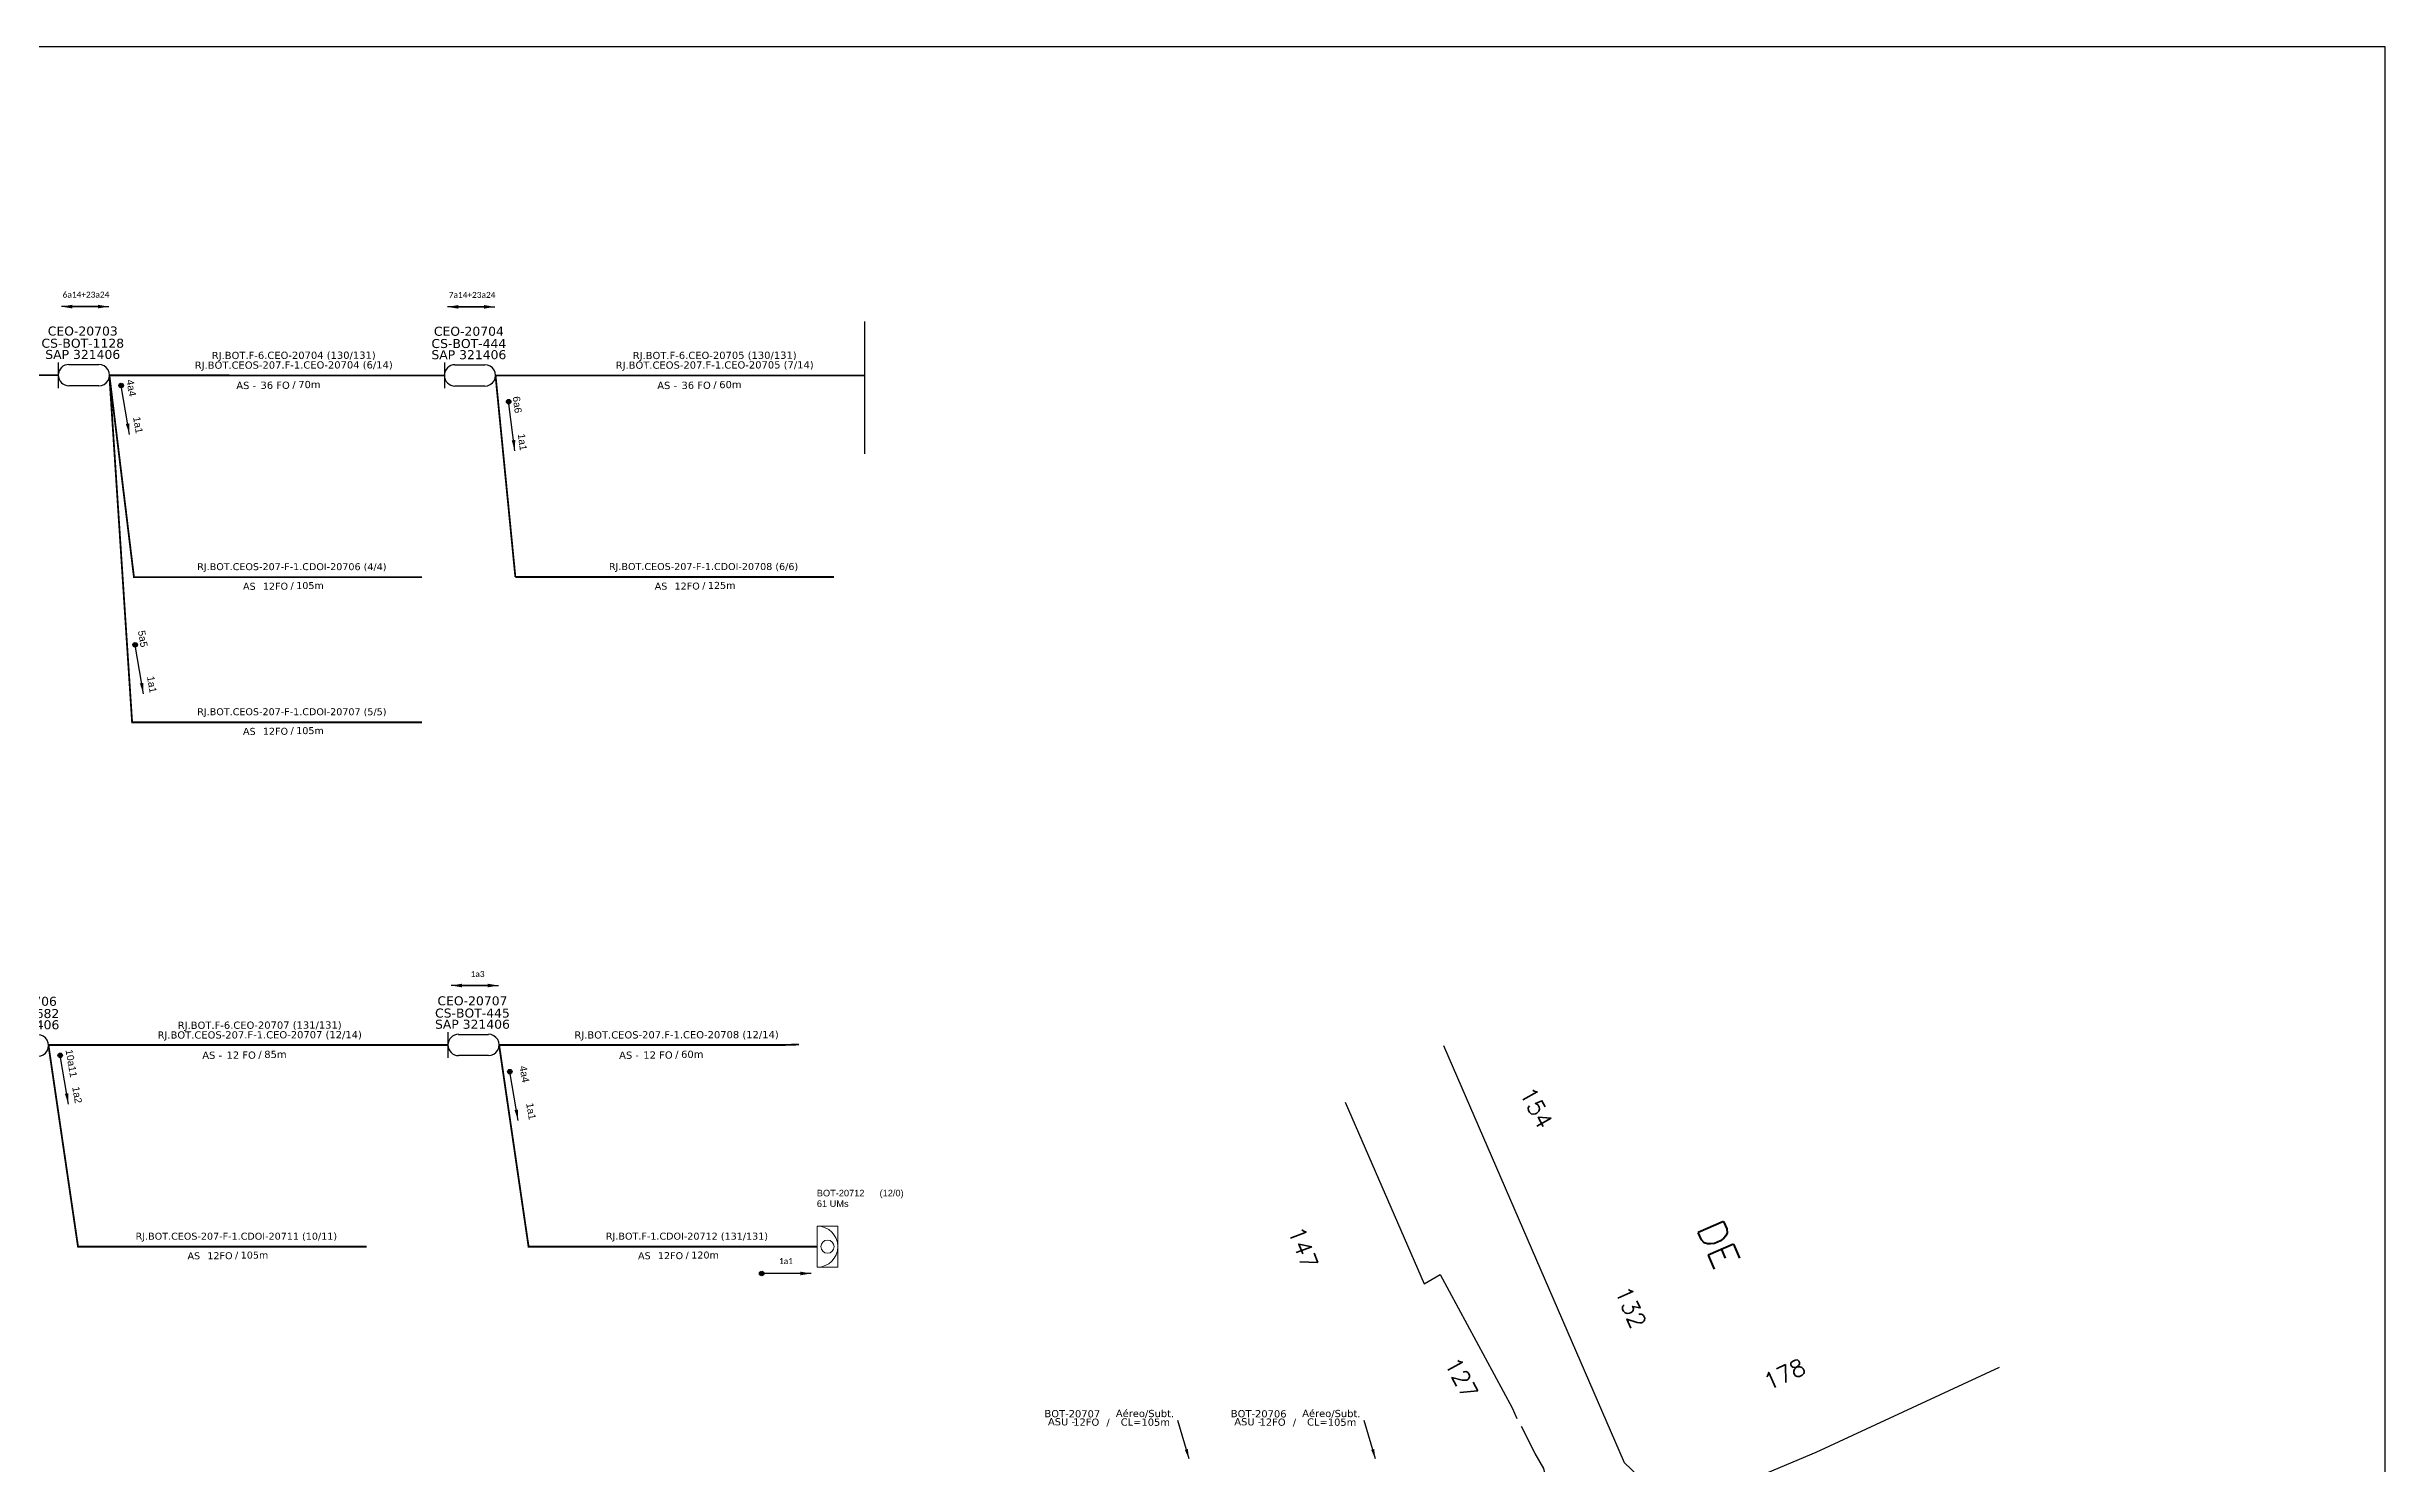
# Model space of a CAD drawing. Extents: x -89 to 1702, y 705 to 1299.
# Drawn here: x 266 to 749.2, y 1006.1 to 1299 of the extents above; entities that cross this region are included whole.
import ezdxf
from ezdxf.enums import TextEntityAlignment as Align

# ---------------------------------------------------------------- set-up
doc = ezdxf.new("R2010")
doc.units = 0
for name, color, linetype, lineweight in [("20.0-LEGENDA DOS CDO'S", 1, 'Continuous', 0), ('20.1-CDO_INTERIOR', 1, 'Continuous', 0), ('40.1-ETIQUETAS', 1, 'Continuous', 20)]:
    doc.layers.add(name, color=color, linetype=linetype, lineweight=lineweight)
for name, color, linetype in [('20.4-CEOS', 1, 'Continuous'), ('20.5-CEO', 1, 'Continuous'), ('CAP a instalar', 1, 'Continuous'), ('label_cabos', 7, 'Continuous'), ('Legenda', 1, 'Continuous'), ('MUB', 252, 'Continuous'), ('Seta indicação do cabo', 7, 'Continuous')]:
    doc.layers.add(name, color=color, linetype=linetype)
doc.layers.add('EXTRA', color=50, linetype='Continuous', plot=False)
doc.styles.add('ARIAL', font='arial.ttf')
doc.styles.add('ROMANS', font='romans')
doc.styles.add('siredit', font='verdana.ttf')
doc.styles.get("Standard").update_dxf_attribs({"font": 'arial.ttf'})
doc.linetypes.add('FENCELINE1', pattern='A,0.25,-0.1,[133,ltypeshp.shx,S=0.1,R=0,X=-0.1,Y=0],-0.1,1', length=1.45)
doc.dimstyles.new('CC', dxfattribs={"dimtxt": 1, "dimasz": 2, "dimexe": 0.18, "dimexo": 0.0625, "dimgap": 0.09, "dimtad": 0, "dimdec": 0, "dimrnd": 1, "dimzin": 0, "dimdsep": 46, "dimtxsty": 'siredit', "dimblk": 'NONE', "dimcen": 0, "dimse1": 1, "dimse2": 1, "dimsd1": 1, "dimsd2": 1, "dimclrt": 7, "dimadec": 0, "dimazin": 0, "dimtfac": 1, "dimtdec": 0, "dimtofl": 0, "dimtmove": 0, "dimatfit": 3, "dimfxl": 0, "dimtolj": 1, "dimtzin": 0, "dimarcsym": 0})

# ---------------------------------------------------------------- blocks, each defined once
blk = doc.blocks.new('LEGENDA DOS CABOS')
at = {"layer": 'EXTRA', "color": 0, "style": 'siredit'}
for tag, p in [('ID', (4.6, 0.97)), ('XX', (9.03, 0.97))]:
    blk.add_attdef(tag, text='', height=0.48, rotation=359.69, dxfattribs=at).set_placement(p, align=Align.MIDDLE_CENTER)
at = {"layer": 'Legenda', "color": 0, "style": 'siredit'}
for tag, p in [('TIPO_CABO', (1.31, 0)), ('CABO', (4.69, -0.05)), ('/', (6.81, -0.05)), ('METROS', (10.03, -0.05))]:
    blk.add_attdef(tag, text='', height=0.8, rotation=359.69, dxfattribs=at).set_placement(p, align=Align.MIDDLE_CENTER)
blk = doc.blocks.new('_None')
blk = doc.blocks.new('ETIQUETA_RS5F')
at = {"layer": '40.1-ETIQUETAS', "color": 0, "style": 'siredit'}
blk.add_text('/', height=1.5, dxfattribs=at).set_placement((1.58, -1.95), align=Align.MIDDLE_RIGHT)
for tag, p in [('ETIQUETA_R_PRIMARIA', (1.21, 4.1)), ('ETIQUETA_R_SECUNDARIA', (1.21, 2.1)), ('F_ATIVAS/F_MORTAS', (1.14, -4.24))]:
    blk.add_attdef(tag, text='', height=1.5, dxfattribs=at).set_placement(p, align=Align.MIDDLE_CENTER)
for tag, p in [('TIPO_CABO', (-6.58, -2.12)), ('CAP_CABO', (0.4, -2.09))]:
    blk.add_attdef(tag, text='', height=1.5, dxfattribs=at).set_placement(p, align=Align.MIDDLE_RIGHT)
blk.add_attdef('METROS', text='', height=1.5, dxfattribs=at).set_placement((2.14, -1.95), align=Align.MIDDLE_LEFT)
for tag, p in [('FUSÃO_1', (0.85, -8.39)), ('FUSÃO_2', (0.85, -10.6)), ('FUSÃO_3', (0.85, -12.93)), ('FUSÃO_4', (0.85, -15.14)), ('FUSÃO_5', (0.85, -17.16))]:
    blk.add_attdef(tag, text='', height=1.5, dxfattribs=at).set_placement(p, align=Align.CENTER)
blk = doc.blocks.new('CEO_CT_DRT')
at = {"layer": '20.5-CEO', "color": 0}
for p, q in [((-1.56, 1.26), (1.8, 1.26)), ((1.8, -1.13), (-1.56, -1.13))]:
    blk.add_line(p, q, dxfattribs=at)
blk.add_lwpolyline([(-2.75, 1.51), (-2.75, -1.38)], dxfattribs=at)
for centre, start, end in [((-1.56, 0.07), 90, 270), ((1.8, 0.07), 270, 90)]:
    blk.add_arc(centre, 1.2, start, end, dxfattribs=at)
at = {"layer": '20.5-CEO', "color": 7, "style": 'siredit'}
for tag, p in [('CEO_Nº', (0.12, 5.61)), ('LOCAL', (0.12, 4.23)), ('SAP', (0.12, 2.97)), ('FIBRAS_RESERVA', (0.12, -1.94))]:
    blk.add_attdef(tag, text='', height=1.01, dxfattribs=at).set_placement(p, align=Align.TOP_CENTER)
blk = doc.blocks.new('CDOI_INT')
at = {"layer": '20.1-CDO_INTERIOR', "color": 0, "lineweight": 18}
blk.add_lwpolyline([(4.25, -4.25), (4.25, 4.25), (0, 4.25), (0, -4.25)], close=True, dxfattribs=at)
blk.add_circle((2.12, 0), 1.36, dxfattribs=at)
blk.add_arc((0, 0), 4.25, 270, 90, dxfattribs=at)
at = {"layer": "20.0-LEGENDA DOS CDO'S", "color": 0, "style": 'ARIAL'}
for tag, p in [('CDO_N', (-0.08, 10.38)), ('SPLITER_1', (21.18, 10.38)), ('SPLITER_2', (21.19, 8.68)), ('SAP', (-0.08, 6.23)), ('SURVEY', (-0.08, 8.2)), ('1:XX', (5.94, -2.22)), ('UMS', (5.94, -4.24))]:
    blk.add_attdef(tag, p, '', height=1.36, dxfattribs=at)
blk.add_attdef('FIBRAS_UTILIZADAS', text='', height=1.36, dxfattribs=at).set_placement((15.34, 10.38), align=Align.CENTER)
blk = doc.blocks.new('SETA 2')
at = {"layer": 'Seta indicação do cabo'}
h = blk.add_hatch(color=256, dxfattribs=at)
h.dxf.hatch_style = 1
h.paths.add_polyline_path([(348.974, 271.648, 1), (348.848, 271.648, 1)])
blk.add_circle((348.911, 271.648), 0.0626, dxfattribs=at)
blk.add_leader([(350.279, 271.648), (348.974, 271.648)], dimstyle='CC', override={"dimasz": 0.3}, dxfattribs=at)

msp = doc.modelspace()

# ---------------------------------------------------------------- linework, layer by layer
msp.add_lwpolyline([(-89.32, 705.02), (749.25, 705.02), (749.25, 1299.02), (-89.32, 1299.02), (-89.32, 705.02)])
at = {"color": 7, "ltscale": 0.5}
msp.add_lwpolyline([(435, 1242.25), (435, 1214.88)], dxfattribs=at)
at = {"layer": 'CAP a instalar', "color": 7, "linetype": 'FENCELINE1', "ltscale": 7}
for points in [[(194.12, 1231.16, 0.375, 0.375, 0), (252.33, 1231.16, 0.375, 0.375, 0), (268.37, 1231.15, 0.375, 0.375, 0)], [(359.47, 1092.73, 0.375, 0.375, 0), (418.31, 1092.73, 0.375, 0.375, 0), (421.45, 1092.83, 0.375, 0.375, 0)]]:
    msp.add_lwpolyline(points, format="xyseb", dxfattribs=at)
at = {"layer": 'CAP a instalar', "color": 7, "linetype": 'FENCELINE1', "ltscale": 7, "const_width": 0.375}
for points in [[(343.57, 1159.42), (283.63, 1159.42), (278.93, 1231.15)], [(343.57, 1189.4), (284.01, 1189.4), (278.93, 1231.15)], [(278.93, 1231.11), (335.72, 1231.1), (348.16, 1231.1)], [(358.73, 1231.1), (416.5, 1231.1), (435, 1231.1)], [(358.73, 1231.1), (362.83, 1189.43)], [(362.83, 1189.43), (428.65, 1189.43)], [(266.35, 1092.72), (326.82, 1092.72)], [(332.1, 1051.04), (272.45, 1051.04), (266.35, 1092.62)]]:
    msp.add_lwpolyline(points, dxfattribs=at)
at = {"layer": 'CAP a instalar', "color": 7, "linetype": 'FENCELINE1', "ltscale": 30, "const_width": 0.375}
msp.add_lwpolyline([(326.82, 1092.72), (348.9, 1092.73)], dxfattribs=at)
at = {"layer": 'CAP a instalar', "linetype": 'FENCELINE1', "ltscale": 7, "const_width": 0.375}
msp.add_lwpolyline([(425.21, 1051.05), (365.56, 1051.05), (359.47, 1092.73)], dxfattribs=at)
at = {"layer": 'MUB', "elevation": 186.83}
for points in [[(592.05, 1006.41), (554.7, 1092.58)], [(534.34, 1080.88), (550.65, 1043.4), (553.96, 1045.28), (568.85, 1017.72), (569.77, 1015.52)], [(592.05, 1006.41), (594.88, 1003.7), (598.31, 1001.8), (603.01, 1000.77), (608.08, 1000.64), (616.39, 1002.17), (631.65, 1008.58), (669.5, 1026.17)], [(354.07, 870.29), (358.32, 866.09), (362.27, 864.17), (367.18, 862.71), (370.69, 863.1), (375.12, 864.59), (407.27, 882.4), (570.09, 980.91), (573.67, 984.95), (575.52, 988.97), (576.46, 993.28), (576.55, 997.23), (576.32, 1001.21), (575.36, 1005.18), (573.6, 1008.28), (570.75, 1013.86)]]:
    msp.add_lwpolyline(points, dxfattribs=at)
at = {"layer": 'Seta indicação do cabo', "color": 7}
for p, q in [((276.56, 1245.32), (269.02, 1245.32)), ((271.27, 1245.32), (278.81, 1245.32)), ((356.35, 1245.27), (348.81, 1245.27)), ((351.06, 1245.27), (358.6, 1245.27)), ((357.1, 1105.02), (349.56, 1105.02)), ((351.81, 1105.02), (359.35, 1105.02))]:
    msp.add_line(p, q, dxfattribs=at)
for points in [[(271.27, 1244.95), (269.02, 1245.32), (271.27, 1245.7)], [(276.56, 1245.7), (278.81, 1245.32), (276.56, 1244.95)], [(351.06, 1244.9), (348.81, 1245.27), (351.06, 1245.65)], [(356.35, 1245.65), (358.6, 1245.27), (356.35, 1244.9)], [(351.81, 1104.64), (349.56, 1105.02), (351.81, 1105.39)], [(357.1, 1105.39), (359.35, 1105.02), (357.1, 1104.64)]]:
    msp.add_solid(points, dxfattribs=at)

# ---------------------------------------------------------------- block references
at = {"color": 7, "yscale": 7.499999999999999, "zscale": 7.499999999999999}
for p, xscale, rotation in [((-2161.24, 3472.3), 7.499999999999999, 279.5330343062151), ((-1986.46, 3567.9), 7.499999999999996, 277.1664765343673), ((-2158.36, 3418.69), 7.499999999999999, 279.5330343062151), ((-2173.84, 3333.87), 7.499999999999999, 279.5330343062151)]:
    msp.add_blockref('SETA 2', p, dxfattribs=dict(at, xscale=xscale, rotation=rotation))
at = {"xscale": 7.499999999999999, "yscale": 7.499999999999999, "zscale": 7.499999999999999, "rotation": 279.5330343062151}
msp.add_blockref('SETA 2', (-2080.92, 3330.5), dxfattribs=at)
at = {"xscale": 7.499999999999999, "yscale": 7.499999999999999, "zscale": 7.499999999999999}
msp.add_blockref('SETA 2', (-2203.1, -991.85), dxfattribs=at)
at = {"layer": "20.0-LEGENDA DOS CDO'S", "color": 7}
ref = msp.add_blockref('ETIQUETA_RS5F', (308.83, 1092.73), dxfattribs=dict(at, xscale=0.9971809812180051, yscale=0.9971809812180051, zscale=0.9971809812180051, rotation=0.1179917413874841))
ref.add_attrib('ETIQUETA_R_PRIMARIA', 'RJ.BOT.F-6.CEO-20707 (131/131)', dxfattribs={"layer": '40.1-ETIQUETAS', "color": 0, "height": 1.4958, "rotation": 0.118, "style": 'siredit'}).set_placement((310, 1096.83), align=Align.MIDDLE_CENTER)
ref.add_attrib('ETIQUETA_R_SECUNDARIA', 'RJ.BOT.CEOS-207.F-1.CEO-20707 (12/14)', dxfattribs={"layer": '40.1-ETIQUETAS', "color": 0, "height": 1.4958, "rotation": 0.118, "style": 'siredit'}).set_placement((310, 1094.83), align=Align.MIDDLE_CENTER)
ref.add_attrib('TIPO_CABO', 'AS -', dxfattribs={"layer": '40.1-ETIQUETAS', "color": 0, "height": 1.496, "rotation": 0.118, "style": 'siredit'}).set_placement((302.23, 1090.61), align=Align.MIDDLE_RIGHT)
ref.add_attrib('CAP_CABO', '12 FO', dxfattribs={"layer": '40.1-ETIQUETAS', "color": 0, "height": 1.496, "rotation": 0.118, "style": 'siredit'}).set_placement((309.2, 1090.64), align=Align.MIDDLE_RIGHT)
ref.add_attrib('METROS', '85m', dxfattribs={"layer": '40.1-ETIQUETAS', "color": 0, "height": 1.496, "rotation": 0.118, "style": 'siredit'}).set_placement((310.94, 1090.79), align=Align.MIDDLE_LEFT)
ref = msp.add_blockref('ETIQUETA_RS5F', (394.97, 1092.74), dxfattribs=dict(at, xscale=0.9971809812180051, yscale=0.9971809812180051, zscale=0.9971809812180051, rotation=0.117991741387484))
ref.add_attrib('ETIQUETA_R_SECUNDARIA', 'RJ.BOT.CEOS-207.F-1.CEO-20708 (12/14)', dxfattribs={"layer": '40.1-ETIQUETAS', "color": 0, "height": 1.4958, "rotation": 0.118, "style": 'siredit'}).set_placement((396.14, 1094.84), align=Align.MIDDLE_CENTER)
ref.add_attrib('TIPO_CABO', 'AS -', dxfattribs={"layer": '40.1-ETIQUETAS', "color": 0, "height": 1.496, "rotation": 0.118, "style": 'siredit'}).set_placement((388.37, 1090.62), align=Align.MIDDLE_RIGHT)
ref.add_attrib('CAP_CABO', '12 FO', dxfattribs={"layer": '40.1-ETIQUETAS', "color": 0, "height": 1.496, "rotation": 0.118, "style": 'siredit'}).set_placement((395.34, 1090.66), align=Align.MIDDLE_RIGHT)
ref.add_attrib('METROS', '60m', dxfattribs={"layer": '40.1-ETIQUETAS', "color": 0, "height": 1.496, "rotation": 0.118, "style": 'siredit'}).set_placement((397.08, 1090.8), align=Align.MIDDLE_LEFT)
at = {"layer": '20.4-CEOS', "color": 7}
ref = msp.add_blockref('CEO_CT_DRT', (273.43, 1231.03), dxfattribs=dict(at, xscale=1.837499999999997, yscale=1.837499999999997, zscale=1.837499999999997, rotation=359.9999964697354))
ref.add_attrib('CEO_Nº', 'CEO-20703', dxfattribs={"layer": '20.5-CEO', "color": 7, "height": 1.863, "rotation": 360, "style": 'siredit'}).set_placement((273.43, 1241.21), align=Align.TOP_CENTER)
ref.add_attrib('LOCAL', 'CS-BOT-1128', dxfattribs={"layer": '20.5-CEO', "color": 7, "height": 1.8628, "rotation": 360, "style": 'siredit'}).set_placement((273.43, 1238.69), align=Align.TOP_CENTER)
ref.add_attrib('SAP', 'SAP 321406', dxfattribs={"layer": '20.5-CEO', "color": 7, "height": 1.863, "rotation": 360, "style": 'siredit'}).set_placement((273.43, 1236.37), align=Align.TOP_CENTER)
ref = msp.add_blockref('CEO_CT_DRT', (353.22, 1230.98), dxfattribs=dict(at, xscale=1.837499999999997, yscale=1.837499999999997, zscale=1.837499999999997, rotation=359.9999964697354))
ref.add_attrib('CEO_Nº', 'CEO-20704', dxfattribs={"layer": '20.5-CEO', "color": 7, "height": 1.863, "rotation": 360, "style": 'siredit'}).set_placement((353.22, 1241.16), align=Align.TOP_CENTER)
ref.add_attrib('LOCAL', 'CS-BOT-444', dxfattribs={"layer": '20.5-CEO', "color": 7, "height": 1.863, "rotation": 360, "style": 'siredit'}).set_placement((353.22, 1238.63), align=Align.TOP_CENTER)
ref.add_attrib('SAP', 'SAP 321406', dxfattribs={"layer": '20.5-CEO', "color": 7, "height": 1.863, "rotation": 360, "style": 'siredit'}).set_placement((353.22, 1236.32), align=Align.TOP_CENTER)
ref = msp.add_blockref('CEO_CT_DRT', (260.85, 1092.5), dxfattribs=dict(at, xscale=1.837499999999997, yscale=1.837499999999997, zscale=1.837499999999997, rotation=359.9999964697354))
ref.add_attrib('CEO_Nº', 'CEO-20706', dxfattribs={"layer": '20.5-CEO', "color": 7, "height": 1.863, "rotation": 360, "style": 'siredit'}).set_placement((260.85, 1102.69), align=Align.TOP_CENTER)
ref.add_attrib('LOCAL', 'CS-BOT-682', dxfattribs={"layer": '20.5-CEO', "color": 7, "height": 1.863, "rotation": 360, "style": 'siredit'}).set_placement((260.85, 1100.16), align=Align.TOP_CENTER)
ref.add_attrib('SAP', 'SAP 321406', dxfattribs={"layer": '20.5-CEO', "color": 7, "height": 1.863, "rotation": 360, "style": 'siredit'}).set_placement((260.85, 1097.84), align=Align.TOP_CENTER)
at = {"layer": '20.4-CEOS', "color": 5}
ref = msp.add_blockref('CEO_CT_DRT', (353.96, 1092.61), dxfattribs=dict(at, xscale=1.837499999999997, yscale=1.837499999999997, zscale=1.837499999999997, rotation=359.9999964697354))
ref.add_attrib('CEO_Nº', 'CEO-20707', dxfattribs={"layer": '20.5-CEO', "color": 7, "height": 1.863, "rotation": 360, "style": 'siredit'}).set_placement((353.96, 1102.79), align=Align.TOP_CENTER)
ref.add_attrib('LOCAL', 'CS-BOT-445', dxfattribs={"layer": '20.5-CEO', "color": 7, "height": 1.863, "rotation": 360, "style": 'siredit'}).set_placement((353.96, 1100.26), align=Align.TOP_CENTER)
ref.add_attrib('SAP', 'SAP 321406', dxfattribs={"layer": '20.5-CEO', "color": 7, "height": 1.863, "rotation": 360, "style": 'siredit'}).set_placement((353.96, 1097.95), align=Align.TOP_CENTER)
at = {"layer": '40.1-ETIQUETAS', "color": 7}
ref = msp.add_blockref('ETIQUETA_RS5F', (315.85, 1231.16), dxfattribs=dict(at, xscale=0.9971809812180051, yscale=0.9971809812180051, zscale=0.9971809812180051, rotation=0.1179917413874841))
ref.add_attrib('ETIQUETA_R_PRIMARIA', 'RJ.BOT.F-6.CEO-20704 (130/131)', dxfattribs={"color": 0, "height": 1.4958, "rotation": 0.118, "style": 'siredit'}).set_placement((317.03, 1235.26), align=Align.MIDDLE_CENTER)
ref.add_attrib('ETIQUETA_R_SECUNDARIA', 'RJ.BOT.CEOS-207.F-1.CEO-20704 (6/14)', dxfattribs={"color": 0, "height": 1.4958, "rotation": 0.118, "style": 'siredit'}).set_placement((317.03, 1233.26), align=Align.MIDDLE_CENTER)
ref.add_attrib('TIPO_CABO', 'AS -', dxfattribs={"color": 0, "height": 1.496, "rotation": 0.118, "style": 'siredit'}).set_placement((309.26, 1229.04), align=Align.MIDDLE_RIGHT)
ref.add_attrib('CAP_CABO', '36 FO', dxfattribs={"color": 0, "height": 1.496, "rotation": 0.118, "style": 'siredit'}).set_placement((316.22, 1229.08), align=Align.MIDDLE_RIGHT)
ref.add_attrib('METROS', '70m', dxfattribs={"color": 0, "height": 1.496, "rotation": 0.118, "style": 'siredit'}).set_placement((317.96, 1229.22), align=Align.MIDDLE_LEFT)
ref = msp.add_blockref('ETIQUETA_RS5F', (402.85, 1231.16), dxfattribs=dict(at, xscale=0.9971809812180051, yscale=0.9971809812180051, zscale=0.9971809812180051, rotation=0.1179917413874841))
ref.add_attrib('ETIQUETA_R_PRIMARIA', 'RJ.BOT.F-6.CEO-20705 (130/131)', dxfattribs={"color": 0, "height": 1.4958, "rotation": 0.118, "style": 'siredit'}).set_placement((404.02, 1235.25), align=Align.MIDDLE_CENTER)
ref.add_attrib('ETIQUETA_R_SECUNDARIA', 'RJ.BOT.CEOS-207.F-1.CEO-20705 (7/14)', dxfattribs={"color": 0, "height": 1.4958, "rotation": 0.118, "style": 'siredit'}).set_placement((404.02, 1233.26), align=Align.MIDDLE_CENTER)
ref.add_attrib('TIPO_CABO', 'AS -', dxfattribs={"color": 0, "height": 1.496, "rotation": 0.118, "style": 'siredit'}).set_placement((396.25, 1229.04), align=Align.MIDDLE_RIGHT)
ref.add_attrib('CAP_CABO', '36 FO', dxfattribs={"color": 0, "height": 1.496, "rotation": 0.118, "style": 'siredit'}).set_placement((403.22, 1229.07), align=Align.MIDDLE_RIGHT)
ref.add_attrib('METROS', '60m', dxfattribs={"color": 0, "height": 1.496, "rotation": 0.118, "style": 'siredit'}).set_placement((404.96, 1229.21), align=Align.MIDDLE_LEFT)
at = {"layer": 'CAP a instalar', "color": 7, "ltscale": 30}
ref = msp.add_blockref('ETIQUETA_RS5F', (315.51, 1189.55), dxfattribs=dict(at, xscale=0.9610839720151912, yscale=0.9610839720151912, zscale=0.9610839720151912))
ref.add_attrib('ETIQUETA_R_SECUNDARIA', 'RJ.BOT.CEOS-207-F-1.CDOI-20706 (4/4)', dxfattribs={"layer": '40.1-ETIQUETAS', "color": 0, "height": 1.4416, "style": 'siredit'}).set_placement((316.64, 1191.58), align=Align.MIDDLE_CENTER)
ref.add_attrib('TIPO_CABO', 'AS', dxfattribs={"layer": '40.1-ETIQUETAS', "color": 0, "height": 1.442, "style": 'siredit'}).set_placement((309.15, 1187.52), align=Align.MIDDLE_RIGHT)
ref.add_attrib('CAP_CABO', '12FO', dxfattribs={"layer": '40.1-ETIQUETAS', "color": 0, "height": 1.442, "style": 'siredit'}).set_placement((315.86, 1187.54), align=Align.MIDDLE_RIGHT)
ref.add_attrib('METROS', '105m', dxfattribs={"layer": '40.1-ETIQUETAS', "color": 0, "height": 1.442, "style": 'siredit'}).set_placement((317.54, 1187.68), align=Align.MIDDLE_LEFT)
ref = msp.add_blockref('ETIQUETA_RS5F', (400.59, 1189.58), dxfattribs=dict(at, xscale=0.9610839720151912, yscale=0.9610839720151912, zscale=0.9610839720151912))
ref.add_attrib('ETIQUETA_R_SECUNDARIA', 'RJ.BOT.CEOS-207-F-1.CDOI-20708 (6/6)', dxfattribs={"layer": '40.1-ETIQUETAS', "color": 0, "height": 1.4416, "style": 'siredit'}).set_placement((401.72, 1191.61), align=Align.MIDDLE_CENTER)
ref.add_attrib('TIPO_CABO', 'AS', dxfattribs={"layer": '40.1-ETIQUETAS', "color": 0, "height": 1.442, "style": 'siredit'}).set_placement((394.23, 1187.55), align=Align.MIDDLE_RIGHT)
ref.add_attrib('CAP_CABO', '12FO', dxfattribs={"layer": '40.1-ETIQUETAS', "color": 0, "height": 1.442, "style": 'siredit'}).set_placement((400.94, 1187.57), align=Align.MIDDLE_RIGHT)
ref.add_attrib('METROS', '125m', dxfattribs={"layer": '40.1-ETIQUETAS', "color": 0, "height": 1.442, "style": 'siredit'}).set_placement((402.62, 1187.71), align=Align.MIDDLE_LEFT)
ref = msp.add_blockref('ETIQUETA_RS5F', (315.51, 1159.58), dxfattribs=dict(at, xscale=0.9610839720151912, yscale=0.9610839720151912, zscale=0.9610839720151912))
ref.add_attrib('ETIQUETA_R_SECUNDARIA', 'RJ.BOT.CEOS-207-F-1.CDOI-20707 (5/5)', dxfattribs={"layer": '40.1-ETIQUETAS', "color": 0, "height": 1.4416, "style": 'siredit'}).set_placement((316.64, 1161.6), align=Align.MIDDLE_CENTER)
ref.add_attrib('TIPO_CABO', 'AS', dxfattribs={"layer": '40.1-ETIQUETAS', "color": 0, "height": 1.442, "style": 'siredit'}).set_placement((309.15, 1157.54), align=Align.MIDDLE_RIGHT)
ref.add_attrib('CAP_CABO', '12FO', dxfattribs={"layer": '40.1-ETIQUETAS', "color": 0, "height": 1.442, "style": 'siredit'}).set_placement((315.86, 1157.56), align=Align.MIDDLE_RIGHT)
ref.add_attrib('METROS', '105m', dxfattribs={"layer": '40.1-ETIQUETAS', "color": 0, "height": 1.442, "style": 'siredit'}).set_placement((317.54, 1157.7), align=Align.MIDDLE_LEFT)
at = {"layer": 'CAP a instalar', "linetype": 'FENCELINE1', "ltscale": 7}
ref = msp.add_blockref('CDOI_INT', (425.21, 1051.05), dxfattribs=dict(at, xscale=1.001472133929314, yscale=1.001472133929314, zscale=1.001472133929314))
ref.add_attrib('CDO_N', 'BOT-20712', (425.13, 1061.44), dxfattribs={"layer": "20.0-LEGENDA DOS CDO'S", "color": 0, "height": 1.362, "style": 'ARIAL'})
ref.add_attrib('FIBRAS_UTILIZADAS', '(12/0)', dxfattribs={"layer": "20.0-LEGENDA DOS CDO'S", "color": 0, "height": 1.362, "style": 'ARIAL'}).set_placement((440.58, 1061.44), align=Align.CENTER)
ref.add_attrib('SURVEY', '61 UMs', (425.14, 1059.26), dxfattribs={"layer": "20.0-LEGENDA DOS CDO'S", "color": 0, "height": 1.362, "style": 'ARIAL'})
at = {"layer": 'CAP a instalar', "color": 7, "ltscale": 30}
ref = msp.add_blockref('ETIQUETA_RS5F', (304.04, 1051.19), dxfattribs=dict(at, xscale=0.9610839720151912, yscale=0.9610839720151912, zscale=0.9610839720151912))
ref.add_attrib('ETIQUETA_R_SECUNDARIA', 'RJ.BOT.CEOS-207-F-1.CDOI-20711 (10/11)', dxfattribs={"layer": '40.1-ETIQUETAS', "color": 0, "height": 1.4416, "style": 'siredit'}).set_placement((305.17, 1053.21), align=Align.MIDDLE_CENTER)
ref.add_attrib('TIPO_CABO', 'AS', dxfattribs={"layer": '40.1-ETIQUETAS', "color": 0, "height": 1.442, "style": 'siredit'}).set_placement((297.68, 1049.16), align=Align.MIDDLE_RIGHT)
ref.add_attrib('CAP_CABO', '12FO', dxfattribs={"layer": '40.1-ETIQUETAS', "color": 0, "height": 1.442, "style": 'siredit'}).set_placement((304.39, 1049.18), align=Align.MIDDLE_RIGHT)
ref.add_attrib('METROS', '105m', dxfattribs={"layer": '40.1-ETIQUETAS', "color": 0, "height": 1.442, "style": 'siredit'}).set_placement((306.07, 1049.31), align=Align.MIDDLE_LEFT)
at = {"layer": 'CAP a instalar', "ltscale": 30}
ref = msp.add_blockref('ETIQUETA_RS5F', (397.15, 1051.2), dxfattribs=dict(at, xscale=0.9610839720151912, yscale=0.9610839720151912, zscale=0.9610839720151912))
ref.add_attrib('ETIQUETA_R_SECUNDARIA', 'RJ.BOT.F-1.CDOI-20712 (131/131)', dxfattribs={"layer": '40.1-ETIQUETAS', "color": 0, "height": 1.4416, "style": 'siredit'}).set_placement((398.29, 1053.22), align=Align.MIDDLE_CENTER)
ref.add_attrib('TIPO_CABO', 'AS', dxfattribs={"layer": '40.1-ETIQUETAS', "color": 0, "height": 1.442, "style": 'siredit'}).set_placement((390.79, 1049.17), align=Align.MIDDLE_RIGHT)
ref.add_attrib('CAP_CABO', '12FO', dxfattribs={"layer": '40.1-ETIQUETAS', "color": 0, "height": 1.442, "style": 'siredit'}).set_placement((397.5, 1049.19), align=Align.MIDDLE_RIGHT)
ref.add_attrib('METROS', '120m', dxfattribs={"layer": '40.1-ETIQUETAS', "color": 0, "height": 1.442, "style": 'siredit'}).set_placement((399.18, 1049.32), align=Align.MIDDLE_LEFT)
at = {"layer": 'label_cabos', "color": 0, "lineweight": 0}
ref = msp.add_blockref('LEGENDA DOS CABOS', (471.61, 1014.09, 93.42), dxfattribs=dict(at, xscale=1.491525570439249, yscale=1.491525570439249, zscale=1.491525570439249))
ref.add_attrib('ID', 'BOT-20707', dxfattribs={"color": 0, "height": 1.492, "rotation": 359.69, "style": 'siredit'}).set_placement((477.93, 1016.52, 93.42), align=Align.MIDDLE_CENTER)
ref.add_attrib('CABO', '12FO', dxfattribs={"color": 0, "height": 1.492, "rotation": 359.69, "style": 'siredit'}).set_placement((480.8, 1014.79, 93.42), align=Align.MIDDLE_CENTER)
ref.add_attrib('METROS', 'CL=105m', dxfattribs={"color": 0, "height": 1.492, "rotation": 359.69, "style": 'siredit'}).set_placement((493.02, 1014.79, 93.42), align=Align.MIDDLE_CENTER)
ref.add_attrib('XX', 'Aéreo/Subt.', dxfattribs={"color": 0, "height": 1.4915, "rotation": 359.69, "style": 'siredit'}).set_placement((492.95, 1016.58, 93.42), align=Align.MIDDLE_CENTER)
ref.add_attrib('/', '/', dxfattribs={"color": 0, "height": 1.49, "rotation": 359.69, "style": 'siredit'}).set_placement((485.32, 1014.79, 93.42), align=Align.MIDDLE_CENTER)
ref.add_attrib('TIPO_CABO', 'ASU -', dxfattribs={"color": 0, "height": 1.492, "rotation": 359.69, "style": 'siredit'}).set_placement((475.69, 1014.86, 93.42), align=Align.MIDDLE_CENTER)
ref = msp.add_blockref('LEGENDA DOS CABOS', (510.12, 1014.09, 93.42), dxfattribs=dict(at, xscale=1.491525570439249, yscale=1.491525570439249, zscale=1.491525570439249))
ref.add_attrib('ID', 'BOT-20706', dxfattribs={"color": 0, "height": 1.492, "rotation": 359.69, "style": 'siredit'}).set_placement((516.44, 1016.52, 93.42), align=Align.MIDDLE_CENTER)
ref.add_attrib('CABO', '12FO', dxfattribs={"color": 0, "height": 1.492, "rotation": 359.69, "style": 'siredit'}).set_placement((519.31, 1014.79, 93.42), align=Align.MIDDLE_CENTER)
ref.add_attrib('METROS', 'CL=105m', dxfattribs={"color": 0, "height": 1.492, "rotation": 359.69, "style": 'siredit'}).set_placement((531.53, 1014.79, 93.42), align=Align.MIDDLE_CENTER)
ref.add_attrib('XX', 'Aéreo/Subt.', dxfattribs={"color": 0, "height": 1.4915, "rotation": 359.69, "style": 'siredit'}).set_placement((531.46, 1016.58, 93.42), align=Align.MIDDLE_CENTER)
ref.add_attrib('/', '/', dxfattribs={"color": 0, "height": 1.49, "rotation": 359.69, "style": 'siredit'}).set_placement((523.83, 1014.79, 93.42), align=Align.MIDDLE_CENTER)
ref.add_attrib('TIPO_CABO', 'ASU -', dxfattribs={"color": 0, "height": 1.492, "rotation": 359.69, "style": 'siredit'}).set_placement((514.2, 1014.86, 93.42), align=Align.MIDDLE_CENTER)

# ---------------------------------------------------------------- texts
at = {"color": 7, "char_height": 1.236, "width": 20.895, "attachment_point": 5}
for s, insert in [('\\C7;\\fCalibri|b0|i0|c0|p34;6a14+23a24', (274.1, 1247.79)), ('\\C7;\\fCalibri|b0|i0|c0|p34;7a14+23a24', (353.89, 1247.74))]:
    msp.add_mtext(s, dxfattribs=dict(at, insert=insert))
at = {"color": 7, "char_height": 1.496, "width": 2.4216, "attachment_point": 1}
for s, insert, rotation in [('4a4', (283.92, 1230.36), 279.7479), ('6a6', (363.76, 1226.88), 277.3813), ('1a1', (285.3, 1222.69), 279.7479), ('1a1', (364.82, 1219.16), 277.3813), ('5a5', (286.29, 1178.52), 279.7479), ('1a1', (288.17, 1169.08), 279.7479), ('10a11', (271.34, 1091.93), 279.7479), ('1a2', (272.72, 1084.26), 279.7479)]:
    msp.add_mtext(s, dxfattribs=dict(at, insert=insert, rotation=rotation))
at = {"char_height": 1.236, "width": 20.895, "attachment_point": 5}
for s, insert in [('\\C7;\\fCalibri|b0|i0|c0|p34;1a3', (355.03, 1107.39)), ('\\C7;\\fCalibri|b0|i0|c0|p34;1a1', (418.75, 1048.06))]:
    msp.add_mtext(s, dxfattribs=dict(at, insert=insert))
at = {"char_height": 1.496, "width": 2.4216, "attachment_point": 1, "rotation": 279.7479}
for s, insert in [('4a4', (365.15, 1088.56)), ('1a1', (366.53, 1080.89))]:
    msp.add_mtext(s, dxfattribs=dict(at, insert=insert))
at = {"layer": 'MUB', "style": 'ROMANS'}
for s, rotation, p in [('154', 297.9817, (573.82, 1079.76, 186.83)), ('147', 291.211, (525.64, 1050.84, 186.83)), ('132', 293.8154, (593.34, 1038.52, 186.83)), ('127', 298.3771, (558.36, 1023.92, 186.83)), ('178', 24.7404, (625.09, 1024.69, 186.83))]:
    msp.add_text(s, height=3.425, rotation=rotation, dxfattribs=at).set_placement(p, align=Align.MIDDLE_CENTER)
msp.add_text('DE', height=5.709, rotation=293.435, dxfattribs=at).set_placement((606.9, 1054.9, 186.83))

# ---------------------------------------------------------------- leaders
at = {"layer": 'label_cabos'}
for points in [[(502.05, 1007.21, 93.42), (499.71, 1015.11, 93.42)], [(540.56, 1007.21, 93.42), (538.22, 1015.11, 93.42)]]:
    msp.add_leader(points, dimstyle='CC', override={"dimgap": 0.09, "dimtad": 0}, dxfattribs=at)

doc.saveas('drawing.dxf')
